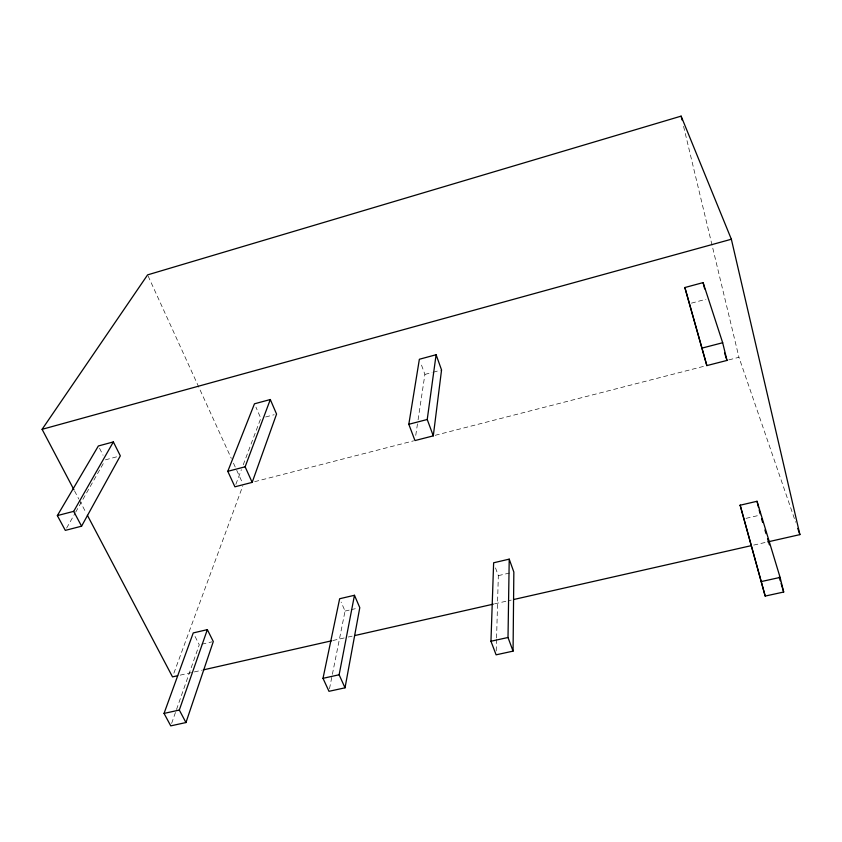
<?xml version="1.0" encoding="UTF-8"?>
<svg xmlns="http://www.w3.org/2000/svg" width="842" height="842" viewBox="0 0 842 842"><rect width="100%" height="100%" fill="white"/><g stroke="black" fill="none" stroke-linecap="round" stroke-linejoin="round"><path stroke-width="0.63" stroke-dasharray="4.21 3.16" d="M496.212 650.929L496.538 639.246M496.58 637.952L498.327 575.633L494.486 565.119M415.748 435.377L417.895 421.105M418.085 419.811L424.905 374.416L420.642 362.755M329.485 688.767L345.052 611.071L341.126 602.104M171.621 723.404L199.27 644.783L194.344 635.078M173.873 673.19L242.801 485.845M235.844 484.361L241.391 469.678M243.243 464.784L260.81 418.295L255.936 407.139M66.613 528.102L75.012 513.304M75.664 512.168L104.755 460.984M105.397 459.848L117.838 456.511M265.651 416.99L274.134 414.727M424.905 374.416L432.041 372.511M433.23 372.185L440.366 370.28M691.408 303.152L705.922 299.278M254.694 481.666L413.569 440.861M435.177 435.314L704.628 366.102M728.772 359.902L738.95 357.292L795.637 522.219M201.827 644.193L212.026 641.836M345.052 611.071L349.967 609.934M351.188 609.65L357.334 608.229M498.327 575.633L512.641 572.318M746.023 518.356L760.41 515.03M180.209 675.137L193.039 672.232M194.323 671.937L202.017 670.19M332.885 640.52L346.999 637.32M348.283 637.026L352.135 636.152M494.549 603.861L511.22 600.083M753.716 545.09L767.82 541.89M74.549 490.928L78.832 499.064M79.453 500.222L86.179 513.01M99.535 448.281L103.05 455.217M148.139 276.071L231.297 458.395M233.466 463.163L236.181 469.12M236.728 470.31L242.707 483.413M683.567 126.342L738.95 357.292"/><path stroke-width="1.26" d="M513.062 651.129L513.841 572.044L509.221 559.141L493.633 562.782L490.96 641.246L496.106 654.823L513.062 651.129L508.01 637.489L509.221 559.141M433.293 435.861L441.555 369.964L436.103 354.735L419.369 359.26L408.812 424.284L414.969 440.566L433.293 435.861L427.231 419.495L436.103 354.735M345.02 687.819L359.787 607.661L354.471 595.283L339.652 598.736L323.002 678.326L328.98 691.314L345.02 687.819L339.126 674.768L354.471 595.283M185.956 722.552L213.3 641.541L207.343 629.637L193.25 632.921L164.043 713.416L170.758 725.867L185.956 722.552L179.314 710.048L207.343 629.637M252.168 482.382L276.565 414.075L270.303 399.529L254.473 403.802L227.793 471.31L234.918 486.813L252.168 482.382L245.127 466.805L270.303 399.529M81.569 526.197L120.332 455.848L113.354 441.924L98.356 445.976L57.351 515.599L65.318 530.376L81.569 526.197L73.686 511.357L113.354 441.924M73.938 489.76L42.1 429.325L147.592 274.881L681.115 116.133L731.361 239.244L799.9 534.617L767.82 541.89M42.1 429.325L731.361 239.244M684.862 287.532L703.102 282.607L722.668 342.736L726.993 360.429L706.848 365.596L684.862 287.532L706.848 365.596M57.351 515.599L73.686 511.357M227.793 471.31L245.127 466.805M408.812 424.284L427.231 419.495M702.396 348.009L722.668 342.736M740.15 505.221L757.021 501.274L780.102 577.412L783.681 592.031L765.199 596.073L740.15 505.221L765.199 596.073M177.641 675.716L172.515 676.884L87.41 515.325M203.301 669.895L331.601 640.804M354.703 635.573L493.265 604.156M513.788 599.493L751.148 545.679M164.043 713.416L179.314 710.048M323.002 678.326L339.126 674.768M490.96 641.246L508.01 637.489M761.515 581.517L780.102 577.412M797.774 528.418L799.9 534.617M724.615 353.051L726.993 360.429M761.536 518.756L762.663 522.482M764.915 529.934L766.041 533.66M767.546 538.627L769.42 544.837M779.176 577.128L780.302 580.854M781.06 583.338L783.681 592.031M703.102 282.607L704.649 288.89M757.021 501.274L758.568 507.526M759.179 510.031L760.105 513.778M681.115 116.133L682.041 119.964"/></g></svg>
